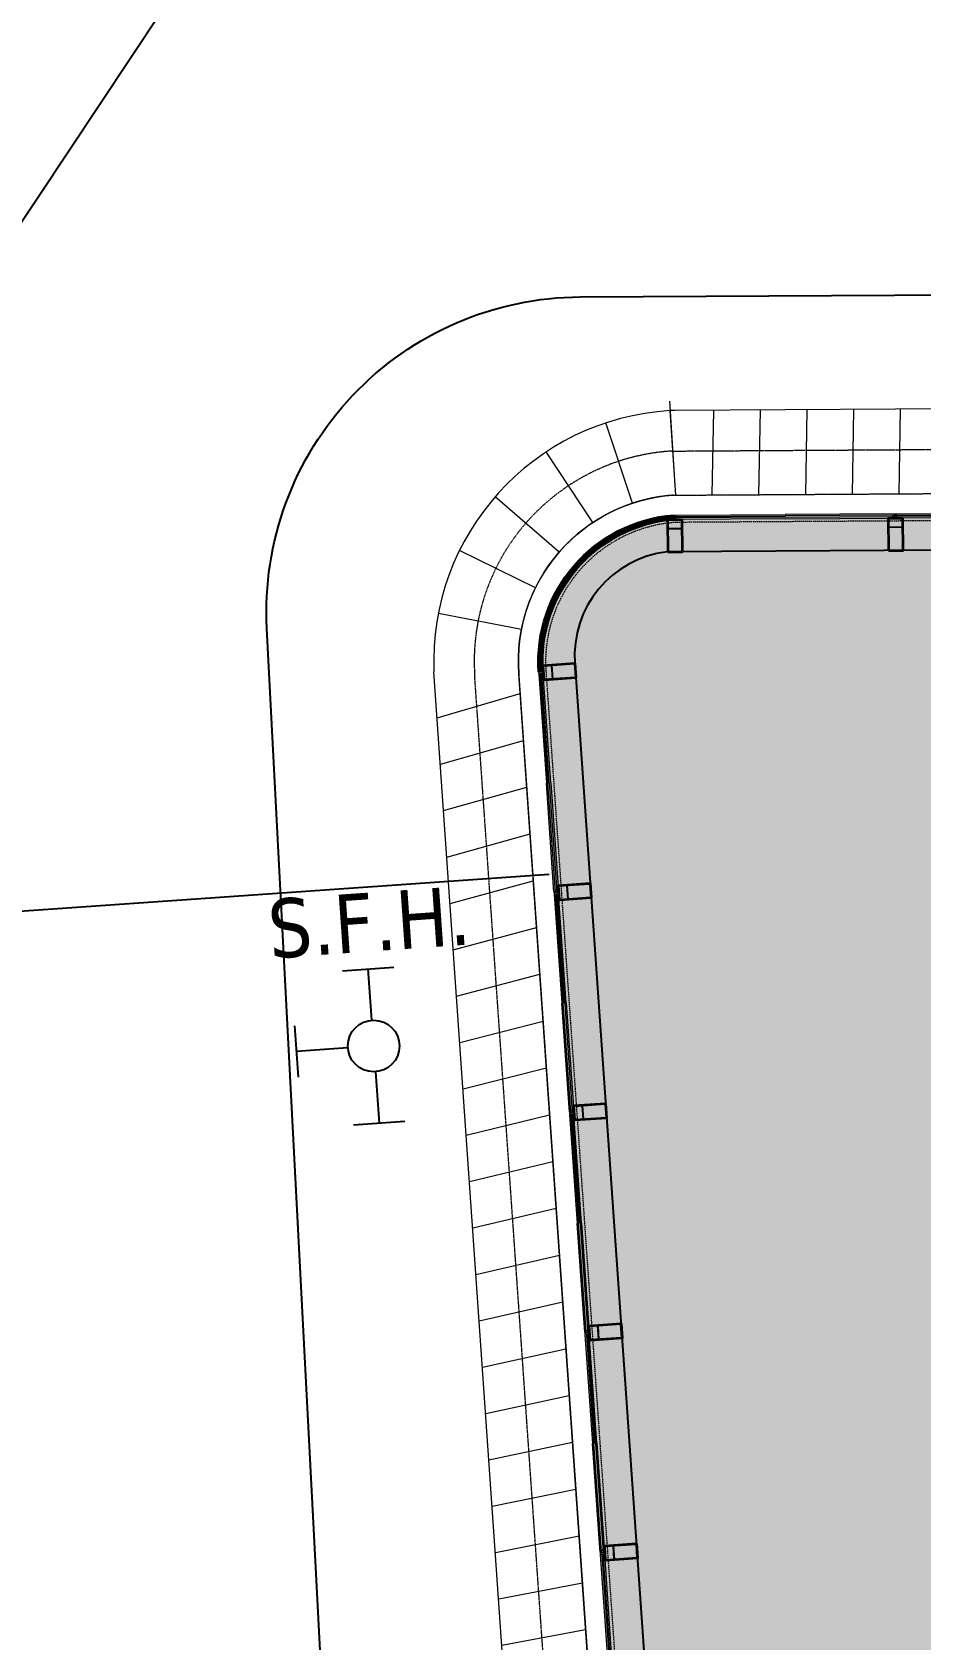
# Model space of a CAD drawing. Header units: millimetres. Extents: x 306 to 836129804, y -168137 to 818603917.
# Drawn here: x 834501830 to 834507871, y 818037969 to 818048899 of the extents above; entities that cross this region are included whole.
import ezdxf

# ---------------------------------------------------------------- set-up
doc = ezdxf.new("R2010")
doc.units = ezdxf.units.MM
doc.header["$LTSCALE"] = 3
for name, pattern in [('ACAD_ISO03W100', [30, 12, -18]), ('B0701', [2.34375, 1.5625, -0.78125]), ('B0703', [4.6875, 3.125, -1.5625])]:
    doc.linetypes.add(name, pattern=pattern)
for name, color, linetype in [('_base', 251, 'Continuous'), ('_LTC', 251, 'Continuous'), ('Street FH', 251, 'Continuous')]:
    doc.layers.add(name, color=color, linetype=linetype)
for name, color, linetype, lineweight in [('Eva-New', 1, 'ACAD_ISO03W100', 18), ('Hatch (LTC&CB)', 252, 'Continuous', 35), ('UAJ-21EXWA', 251, 'Continuous', 35), ('UAJ-21EXWA-a', 251, 'Continuous', 9), ('UAJ-21EXWA-c', 251, 'Continuous', 9), ('UAJ-22INWA-h', 251, 'Continuous', 9), ('UAJ-23FLOR-h', 251, 'Continuous', 9), ('UAJ-23FLOR-y', 251, 'B0701', 9), ('UAJ-23FLOR-z', 251, 'B0703', 9)]:
    doc.layers.add(name, color=color, linetype=linetype, lineweight=lineweight)
doc.styles.add('style1', font='tahoma.ttf')
pattern_1 = [(49, (0, 0), (-838.6710210225554, 729.0455959657013), [])]

# ---------------------------------------------------------------- blocks, each defined once
blk = doc.blocks.new('3A35X-MAGP-P-LD-00-0')
at = {"layer": '_base'}
blk.add_lwpolyline([(834492399.4575951, 818050136.9299016), (834503974.9105668, 818050947.5893166), (834498493.7913005, 818042695.8329387)], close=True, dxfattribs=at)
blk.add_lwpolyline([(834505343.6155719, 818043172.7777591), (834492949.5851713, 818042306.3325539)], dxfattribs=at)
blk = doc.blocks.new('SFH')
at = {"layer": 'Street FH', "ltscale": 0.5}
for p, q in [((-524.9999997615814, -174.9999998807907), (-524.9999997615814, 175.0000002384186)), ((525, -174.9999995231628), (525, 175.0000005960464)), ((175, -1.192092895507812e-07), (525.0000001192093, 3.576278686523438e-07)), ((-175, -2.384185791015625e-07), (-525, -1.192092895507812e-07)), ((1.192092895507812e-07, -175), (3.576278686523438e-07, -524.9999997615814)), ((175.0000007152557, -524.9999996423721), (-174.9999994039536, -524.9999996423721))]:
    blk.add_line(p, q, dxfattribs=at)
blk.add_circle((0, 0), 175, dxfattribs=at)
blk = doc.blocks.new('*U1559')
at = {"layer": 'UAJ-21EXWA'}
for points in [[(0, 85.00000035762787), (100, 85.00000047683716), (100, 301.9999996423721), (1.192092895507812e-07, 301.9999996423721)], [(1499.999999880791, 85.00000035762787), (1599.999999880791, 85.00000047683716), (1600, 301.9999996423721), (1500.000000119209, 301.9999996423721)]]:
    blk.add_lwpolyline(points, close=True, dxfattribs=at)
at = {"layer": 'UAJ-21EXWA-a'}
for points in [[(42.49999895014975, 305.000000582158), (42.4999988079071, 305.0000002384186), (42.49999892711639, 335.0000001192093), (42.49999883094046, 335.000000582158)], [(46.50000011920929, 301.9999992847443), (46.50000023841858, 335.0000004768372), (53.50000023841858, 335.0000007152557), (53.50000023841858, 301.9999992847443)], [(800.0000004768372, 304.9999982118607), (57.49999940395355, 305.0000004768372), (57.49999952316284, 335.0000004768372), (800.0000003576279, 334.9999980926514)], [(800.0000004768372, 305), (1542.499998807907, 305.0000002384186), (1542.499998807907, 335), (800.0000002384186, 335.0000001192093)], [(1546.5, 301.9999992847443), (1546.500000238419, 335.0000003576279), (1553.500000238419, 335.0000007152557), (1553.500000119209, 301.9999992847443)], [(2300, 304.9999980926514), (1557.499999403954, 305.0000003576279), (1557.499999403954, 335.0000004768372), (2300, 334.9999980926514)]]:
    blk.add_lwpolyline(points, dxfattribs=at)
at = {"layer": 'UAJ-21EXWA-c'}
for p, q in [((30.49999856948853, 315.0000002384186), (30.49999904632568, 325.0000001192093)), ((42.4999988079071, 325.0000002384186), (42.49999895014975, 325.0000007013673)), ((42.49999906935903, 315.0000004629487), (42.49999892711639, 315.0000003576279)), ((57.49999940395355, 325.0000003576279), (800.0000004768372, 324.9999983310699)), ((800.0000004768372, 314.9999977350235), (57.49999964237213, 315.0000005960464)), ((69.49999952316284, 315.0000005960464), (69.49999904632568, 325.0000003576279)), ((1542.499998807907, 325.0000002384186), (800.0000004768372, 325.0000003576279)), ((800.0000003576279, 314.9999994039536), (1542.499998927116, 315.0000003576279)), ((1530.499998450279, 315.0000002384186), (1530.499999046326, 325.0000001192093)), ((1557.499999403954, 325.0000003576279), (2300, 324.9999983310699)), ((2300, 314.9999976158142), (1557.499999523163, 315.0000005960464)), ((1569.499999523163, 315.0000005960464), (1569.499999046326, 325.0000003576279))]:
    blk.add_line(p, q, dxfattribs=at)
for points in [[(5, 90.00000047683716), (95, 90.00000059604645), (94.99999988079071, 296.9999996423721), (5.00000011920929, 296.9999996423721)], [(1505, 90.00000047683716), (1595, 90.00000059604645), (1594.999999880791, 296.9999996423721), (1505.000000119209, 296.9999996423721)]]:
    blk.add_lwpolyline(points, close=True, dxfattribs=at)
for points in [[(5.000000238418579, 246.9999996423721), (94.99999988079071, 246.9999996423721)], [(5.00000011920929, 241.9999994039536), (94.99999988079071, 241.9999995231628)], [(1505.000000238419, 246.9999996423721), (1594.999999761581, 246.9999996423721)], [(1505, 241.9999994039536), (1594.999999880791, 241.9999995231628)]]:
    blk.add_lwpolyline(points, dxfattribs=at)
blk = doc.blocks.new('*U1558')
at = {"layer": 'UAJ-21EXWA'}
for points in [[(0, 85.00000035762787), (100, 85.00000047683716), (100, 301.9999996423721), (1.192092895507812e-07, 301.9999996423721)], [(1499.999999880791, 85.00000035762787), (1599.999999880791, 85.00000047683716), (1600, 301.9999996423721), (1500.000000119209, 301.9999996423721)], [(2999.999999761581, 85.00000035762787), (3099.999999761581, 85.00000047683716), (3099.999999880791, 301.9999996423721), (3000, 301.9999996423721)], [(4499.999999642372, 85.00000035762787), (4599.999999642372, 85.00000047683716), (4599.999999761581, 301.9999996423721), (4499.999999880791, 301.9999996423721)], [(5999.999999523163, 85.00000035762787), (6099.999999523163, 85.00000047683716), (6099.999999642372, 301.9999996423721), (5999.999999761581, 301.9999996423721)]]:
    blk.add_lwpolyline(points, close=True, dxfattribs=at)
at = {"layer": 'UAJ-21EXWA-a'}
for points in [[(42.49999895014975, 305.000000582158), (42.4999988079071, 305.0000002384186), (42.49999892711639, 335.0000001192093), (42.49999883094046, 335.000000582158)], [(46.50000011920929, 301.9999992847443), (46.50000023841858, 335.0000004768372), (53.50000023841858, 335.0000007152557), (53.50000023841858, 301.9999992847443)], [(800.0000004768372, 304.9999982118607), (57.49999940395355, 305.0000004768372), (57.49999952316284, 335.0000004768372), (800.0000003576279, 334.9999980926514)], [(800.0000004768372, 305), (1542.499998807907, 305.0000002384186), (1542.499998807907, 335), (800.0000002384186, 335.0000001192093)], [(1546.5, 301.9999992847443), (1546.500000238419, 335.0000003576279), (1553.500000238419, 335.0000007152557), (1553.500000119209, 301.9999992847443)], [(2300, 304.9999980926514), (1557.499999403954, 305.0000003576279), (1557.499999403954, 335.0000004768372), (2300, 334.9999980926514)], [(2300.000000357628, 305), (3042.499998688698, 305.0000002384186), (3042.499998688698, 335), (2300.000000119209, 335.0000001192093)], [(3046.499999880791, 301.9999992847443), (3046.500000119209, 335.0000003576279), (3053.500000119209, 335.0000007152557), (3053.5, 301.9999992847443)], [(3799.999999880791, 304.9999980926514), (3057.499999284744, 305.0000003576279), (3057.499999284744, 335.0000004768372), (3799.999999880791, 334.9999980926514)], [(3800.000000238419, 305), (4542.499998569489, 305.0000002384186), (4542.499998569489, 335), (3800, 335.0000001192093)], [(4546.499999761581, 301.9999992847443), (4546.5, 335.0000003576279), (4553.5, 335.0000007152557), (4553.499999880791, 301.9999992847443)], [(5299.999999761581, 304.9999980926514), (4557.499999165535, 305.0000003576279), (4557.499999165535, 335.0000004768372), (5299.999999761581, 334.9999980926514)], [(5300.000000119209, 305), (6042.499998450279, 305.0000002384186), (6042.499998450279, 335), (5299.999999880791, 335.0000001192093)], [(6046.499999642372, 301.9999992847443), (6046.499999880791, 335.0000003576279), (6053.499999880791, 335.0000007152557), (6053.499999761581, 301.9999992847443)], [(6799.999999642372, 304.9999980926514), (6057.499999046326, 305.0000003576279), (6057.499999046326, 335.0000004768372), (6799.999999642372, 334.9999980926514)]]:
    blk.add_lwpolyline(points, dxfattribs=at)
at = {"layer": 'UAJ-21EXWA-c'}
for p, q in [((30.49999856948853, 315.0000002384186), (30.49999904632568, 325.0000001192093)), ((42.4999988079071, 325.0000002384186), (42.49999895014975, 325.0000007013673)), ((42.49999906935903, 315.0000004629487), (42.49999892711639, 315.0000003576279)), ((57.49999940395355, 325.0000003576279), (800.0000004768372, 324.9999983310699)), ((800.0000004768372, 314.9999977350235), (57.49999964237213, 315.0000005960464)), ((69.49999952316284, 315.0000005960464), (69.49999904632568, 325.0000003576279)), ((1542.499998807907, 325.0000002384186), (800.0000004768372, 325.0000003576279)), ((800.0000003576279, 314.9999994039536), (1542.499998927116, 315.0000003576279)), ((1530.499998450279, 315.0000002384186), (1530.499999046326, 325.0000001192093)), ((1557.499999403954, 325.0000003576279), (2300, 324.9999983310699)), ((2300, 314.9999976158142), (1557.499999523163, 315.0000005960464)), ((1569.499999523163, 315.0000005960464), (1569.499999046326, 325.0000003576279)), ((3042.499998688698, 325.0000002384186), (2300.000000357628, 325.0000003576279)), ((2300.000000238419, 314.9999994039536), (3042.499998807907, 315.0000003576279)), ((3030.49999833107, 315.0000002384186), (3030.499998927116, 325.0000001192093)), ((3057.499999284744, 325.0000003576279), (3799.999999880791, 324.9999983310699)), ((3799.999999880791, 314.9999976158142), (3057.499999403954, 315.0000005960464)), ((3069.499999403954, 315.0000005960464), (3069.499998927116, 325.0000003576279)), ((4542.499998569489, 325.0000002384186), (3800.000000238419, 325.0000003576279)), ((3800.000000119209, 314.9999994039536), (4542.499998688698, 315.0000003576279)), ((4530.499998211861, 315.0000002384186), (4530.499998807907, 325.0000001192093)), ((4557.499999165535, 325.0000003576279), (5299.999999761581, 324.9999983310699)), ((5299.999999761581, 314.9999976158142), (4557.499999284744, 315.0000005960464)), ((4569.499999284744, 315.0000005960464), (4569.499998807907, 325.0000003576279)), ((6042.499998450279, 325.0000002384186), (5300.000000119209, 325.0000003576279)), ((5300, 314.9999994039536), (6042.499998569489, 315.0000003576279)), ((6030.499998092651, 315.0000002384186), (6030.499998688698, 325.0000001192093)), ((6057.499999046326, 325.0000003576279), (6799.999999642372, 324.9999983310699)), ((6799.999999642372, 314.9999976158142), (6057.499999165535, 315.0000005960464)), ((6069.499999165535, 315.0000005960464), (6069.499998688698, 325.0000003576279))]:
    blk.add_line(p, q, dxfattribs=at)
for points in [[(5, 90.00000047683716), (95, 90.00000059604645), (94.99999988079071, 296.9999996423721), (5.00000011920929, 296.9999996423721)], [(1505, 90.00000047683716), (1595, 90.00000059604645), (1594.999999880791, 296.9999996423721), (1505.000000119209, 296.9999996423721)], [(3004.999999880791, 90.00000047683716), (3094.999999880791, 90.00000059604645), (3094.999999761581, 296.9999996423721), (3005, 296.9999996423721)], [(4504.999999761581, 90.00000047683716), (4594.999999761581, 90.00000059604645), (4594.999999642372, 296.9999996423721), (4504.999999880791, 296.9999996423721)], [(6004.999999642372, 90.00000047683716), (6094.999999642372, 90.00000059604645), (6094.999999523163, 296.9999996423721), (6004.999999761581, 296.9999996423721)]]:
    blk.add_lwpolyline(points, close=True, dxfattribs=at)
for points in [[(5.000000238418579, 246.9999996423721), (94.99999988079071, 246.9999996423721)], [(5.00000011920929, 241.9999994039536), (94.99999988079071, 241.9999995231628)], [(1505.000000238419, 246.9999996423721), (1594.999999761581, 246.9999996423721)], [(1505, 241.9999994039536), (1594.999999880791, 241.9999995231628)], [(3005.000000119209, 246.9999996423721), (3094.999999642372, 246.9999996423721)], [(3004.999999880791, 241.9999994039536), (3094.999999761581, 241.9999995231628)], [(4505, 246.9999996423721), (4594.999999523163, 246.9999996423721)], [(4504.999999761581, 241.9999994039536), (4594.999999642372, 241.9999995231628)], [(6004.999999880791, 246.9999996423721), (6094.999999403954, 246.9999996423721)], [(6004.999999642372, 241.9999994039536), (6094.999999523163, 241.9999995231628)]]:
    blk.add_lwpolyline(points, dxfattribs=at)
blk = doc.blocks.new('FAC-00-0')
at = {"layer": '_LTC'}
for points in [[(834506394.5954391, 817953186.4402099), (834502439.1254252, 818009760.6521547), (834502469.0979798, 818011137.1919142, -0.1260855540377667), (834502638.9346578, 818011744.6659341, -0.01153538548422529), (834503125.7417965, 818012544.8778622), (834502874.90825, 818016116.1152112), (834502928.1535649, 818017555.4617332), (834502932.6512704, 818017612.0754771, -0.3518824166494503), (834504029.3245474, 818018775.2470737), (834506199.8346143, 818018931.022818), (834505264.6723328, 818019734.6683162, -0.2045364363419117), (834504667.3363208, 818020948.287674), (834503425.6772726, 818044845.8532729, -0.4284270144605849), (834505556.702372, 818047098.6460533), (834536841.0728337, 818047287.4061916, -0.3390589641111417), (834537994.6845515, 818046408.822085, -0.0005282743386223199), (834538802.0597303, 818042709.9909185, -0.006711376454954112), (834539225.8753613, 818038707.3230001), (834539226.8239207, 818038681.6829042)], [(834535654.4220136, 818035138.1989344), (834531807.0224274, 818042463.3654573, 0.2515415564218079), (834527168.874219, 818045496.2169657), (834506145.6546819, 818045365.6339622, 0.400247108766894), (834505518.9044905, 818044608.7850965), (834506473.7313769, 818030950.3849785)]]:
    blk.add_lwpolyline(points, format="xyb", dxfattribs=at)
at = {"layer": '_LTC', "elevation": -1.145633454324724e-06}
for points in [[(834505272.472505, 818044548.9538884, -0.4113386077290389), (834506191.5108545, 818045615.9261657, 0.896664668608804)], [(834505282.4484066, 818044549.647709, -0.4113386077031023), (834506192.3026599, 818045605.9575628, -0.4113386077031023)], [(834505292.4243082, 818044550.3415294, -0.411338607785044), (834506193.0944654, 818045595.9889599, -0.411338607785044)], [(834505302.4002098, 818044551.03535, -0.4113386077591502), (834506193.8862708, 818045586.020357, -0.4113386077591502)]]:
    blk.add_lwpolyline(points, format="xyb", dxfattribs=at)
at = {"layer": '_LTC', "rotation": 0.3532665165315216}
blk.add_blockref('*U1559', (834506151.0771478, 818045280.6704941, -1.145633454324724e-06), dxfattribs=at)
at = {"layer": '_LTC', "xscale": -0.9999999999999999, "rotation": 93.99890841496001}
blk.add_blockref('*U1558', (834505603.6930648, 818044614.7124679, -1.145633454324724e-06), dxfattribs=at)
blk = doc.blocks.new('*U1689')
at = {"layer": 'UAJ-23FLOR-h'}
h = blk.add_hatch(dxfattribs=at)
h.set_pattern_fill('ANSI31', color=256, scale=100, angle=315)
h.set_pattern_definition([(0, (374.9999901890013, 66830.3091722873), (8.526512829121202e-14, 317.4999999999999), [])])
h.paths.add_polyline_path([(-2.432008528785445e-06, 19901.16276744722), (-5.296367589835427e-06, 47929.14640563267), (574.9999927402184, 47929.14640558795), (574.9999960814148, 19901.16276776014)])
for p, q in [((-2.282996916824731e-06, 19901.16276719334), (-5.445379201767204e-06, 47929.14640540106)), ((574.9999928147242, 47929.14640561953), (574.9999960421036, 20174.18385771444))]:
    blk.add_line(p, q, dxfattribs=at)

msp = doc.modelspace()

# ---------------------------------------------------------------- hatches: boundary and pattern name
at = {"layer": 'Hatch (LTC&CB)', "ltscale": 0.5}
h = msp.add_hatch(color=256, dxfattribs=at)
h.dxf.hatch_style = 1
h.paths.add_polyline_path([(834513554.2875786, 817967164.184733), (834513136.0010567, 817973147.5986885), (834516444.2460145, 817973378.8703827), (834516862.5325388, 817967395.4564129)])
edge = h.paths.add_edge_path()
edge.add_line((834574531.2963331, 818045981.8457801), (834554099.929931, 818044553.5366205))
edge.add_line((834554099.929931, 818044553.5366205), (834551123.8228455, 818044183.8080285))
edge.add_line((834551123.8228455, 818044183.8080285), (834548209.0206542, 818043477.5243225))
edge.add_line((834548209.0206542, 818043477.5243225), (834545391.3720644, 818042450.0201086))
edge.add_line((834545391.3720644, 818042450.0201086), (834542706.1556592, 818041114.1603316))
edge.add_line((834542706.1556592, 818041114.1603316), (834540186.9918953, 818039486.6707257))
edge.add_line((834540186.9918953, 818039486.6707257), (834537891.0747983, 818037557.0067935))
edge.add_line((834537891.0747983, 818037557.0067935), (834535879.1420094, 818035334.0248597))
edge.add_line((834535879.1420094, 818035334.0248597), (834535855.3944789, 818035294.2675608))
edge.add_line((834535855.3944789, 818035294.2675608), (834532032.6782387, 818042572.4388088))
edge.add_line((834532032.6782387, 818042572.4388088), (834531164.0984614, 818043800.1153567))
edge.add_line((834531164.0984614, 818043800.1153567), (834530021.2562451, 818044771.3886445))
edge.add_line((834530021.2562451, 818044771.3886445), (834528673.237675, 818045435.2700317))
edge.add_line((834528673.237675, 818045435.2700317), (834527205.3850749, 818045748.6568446))
edge.add_line((834527205.3850749, 818045748.6568446), (834506196.3506466, 818045615.4155988))
edge.add_arc((834506271.1753964, 818044617.8358235), 1000.382002588579, 94.28951124117238, 184.8385578105567)
edge.add_line((834505274.3584335, 818044533.4551773), (834507175.0349003, 818017345.0717123))
edge.add_arc((834508006.2233039, 818017538.0693862), 853.3008053756253, 193.0721449834389, 241.7750472788793)
edge.add_line((834507602.6678852, 818016786.2281208), (834508069.1239861, 818016499.3412285))
edge.add_line((834508069.1239861, 818016499.3412285), (834506033.0790353, 818013635.890324))
edge.add_arc((834507255.7232584, 818012765.1948972), 1500.989481160123, 144.5437625065404, 184.7118367485428)
edge.add_line((834505759.8064644, 818012641.8970132), (834510574.8280377, 817943764.9910301))
edge.add_arc((834512461.4285563, 817944222.0794972), 1941.182985577997, 193.6192718619657, 275.7769527828718)
edge.add_line((834512656.820462, 817942290.75524), (834514135.0129817, 817942432.7829566))
edge.add_line((834514135.0129817, 817942432.7829566), (834515639.5898061, 817942609.6817144))
edge.add_line((834515639.5898061, 817942609.6817144), (834517125.2230971, 817942816.5733008))
edge.add_line((834517125.2230971, 817942816.5733008), (834518606.1282966, 817943054.9641434))
edge.add_line((834518606.1282966, 817943054.9641434), (834520081.6376159, 817943324.7467438))
edge.add_line((834520081.6376159, 817943324.7467438), (834521550.6787682, 817943623.4372313))
edge.add_line((834521550.6787682, 817943623.4372313), (834523003.1909853, 817943997.2323029))
edge.add_line((834523003.1909853, 817943997.2323029), (834524434.6779621, 817944444.8476892))
edge.add_line((834524434.6779621, 817944444.8476892), (834525841.3906198, 817944965.1110799))
edge.add_line((834525841.3906198, 817944965.1110799), (834527219.6447655, 817945556.6599009))
edge.add_line((834527219.6447655, 817945556.6599009), (834528566.4663409, 817946218.3362625))
edge.add_line((834528566.4663409, 817946218.3362625), (834529949.1975069, 817946963.0067956))
edge.add_line((834529949.1975069, 817946963.0067956), (834530025.4386841, 817945888.6557508))
edge.add_line((834530025.4386841, 817945888.6557508), (834530524.2280539, 817945923.5249519))
edge.add_line((834530524.2280539, 817945923.5249519), (834531068.3343124, 817946109.8721913))
edge.add_line((834531068.3343124, 817946109.8721913), (834531037.8571603, 817946545.8476382))
edge.add_line((834531037.8571603, 817946545.8476382), (834533865.2576491, 817946000.0480125))
edge.add_line((834533865.2576491, 817946000.0480125), (834536130.1011477, 817945599.4485525))
edge.add_line((834536130.1011477, 817945599.4485525), (834538400.1908902, 817945229.7315427))
edge.add_line((834538400.1908902, 817945229.7315427), (834540675.1291097, 817944891.1253359))
edge.add_line((834540675.1291097, 817944891.1253359), (834542954.494443, 817944583.7301323))
edge.add_line((834542954.494443, 817944583.7301323), (834545237.8685557, 817944307.6853015))
edge.add_line((834545237.8685557, 817944307.6853015), (834547578.8128494, 817944055.8657025))
edge.add_line((834547578.8128494, 817944055.8657025), (834549775.2120743, 817943852.7193749))
edge.add_line((834549775.2120743, 817943852.7193749), (834552166.6682281, 817943704.7044293))
edge.add_line((834552166.6682281, 817943704.7044293), (834554408.0140736, 817943602.5051898))
edge.add_line((834554408.0140736, 817943602.5051898), (834556706.8720335, 817943525.9335827))
edge.add_line((834556706.8720335, 817943525.9335827), (834559062.7525511, 817943492.2506982))
edge.add_line((834559062.7525511, 817943492.2506982), (834561264.7959542, 817943499.6060555))
edge.add_line((834561264.7959542, 817943499.6060555), (834563662.805802, 817943545.8192695))
edge.add_line((834563662.805802, 817943545.8192695), (834565905.0821311, 817943629.5407001))
edge.add_line((834565905.0821311, 817943629.5407001), (834568202.2235788, 817943747.6000468))
edge.add_line((834568202.2235788, 817943747.6000468), (834570497.1715583, 817943902.4870338))
edge.add_line((834570497.1715583, 817943902.4870338), (834572789.3424196, 817944094.1622797))
edge.add_line((834572789.3424196, 817944094.1622797), (834575076.8880951, 817944322.4462694))
edge.add_line((834575076.8880951, 817944322.4462694), (834577358.8485965, 817944599.7346953))
edge.add_arc((834577188.4102644, 817949142.5459951), 4546.007449470469, 272.1486296327768, 348.0754999770829)
edge.add_line((834581636.318153, 817948203.238194), (834581931.6191186, 817949988.7878709))
edge.add_line((834581931.6191186, 817949988.7878709), (834582222.8927813, 817952167.7077127))
edge.add_line((834582222.8927813, 817952167.7077127), (834582444.6448697, 817954354.4007571))
edge.add_line((834582444.6448697, 817954354.4007571), (834582596.7161981, 817956553.5893033))
edge.add_line((834582596.7161981, 817956553.5893033), (834582678.7199463, 817958758.7008262))
edge.add_line((834582678.7199463, 817958758.7008262), (834582689.6004196, 817961000.6853927))
edge.add_line((834582689.6004196, 817961000.6853927), (834582627.8349453, 817963239.9127623))
edge.add_line((834582627.8349453, 817963239.9127623), (834582495.0484269, 817965475.7417142))
edge.add_line((834582495.0484269, 817965475.7417142), (834582352.0371794, 817967521.4644701))
edge.add_line((834582352.0371794, 817967521.4644701), (834582377.3017465, 817967501.2573416))
edge.add_line((834582377.3017465, 817967501.2573416), (834583280.4098197, 817967592.3724535))
edge.add_line((834583280.4098197, 817967592.3724535), (834582885.6743841, 817972682.2829502))
edge.add_line((834582885.6743841, 817972682.2829502), (834582550.7585597, 817977040.087476))
edge.add_line((834582550.7585597, 817977040.087476), (834582280.7159691, 817980552.6941899))
edge.add_line((834582280.7159691, 817980552.6941899), (834582016.0826895, 817983880.3056784))
edge.add_line((834582016.0826895, 817983880.3056784), (834581737.2924131, 817986867.2783637))
edge.add_line((834581737.2924131, 817986867.2783637), (834581397.7587786, 817990004.3583491))
edge.add_line((834581397.7587786, 817990004.3583491), (834578831.2786306, 818011297.8700217))
edge.add_line((834578831.2786306, 818011297.8700217), (834578649.3672444, 818012963.5483121))
edge.add_line((834578649.3672444, 818012963.5483121), (834576771.549405, 818039832.1183864))
edge.add_line((834576771.549405, 818039832.1183864), (834576279.8499508, 818039797.7448243))
edge.add_line((834576279.8499508, 818039797.7448243), (834575932.169804, 818044771.1641917))
edge.add_arc((834574629.9863018, 818044680.2268811), 1305.354920261004, 3.994735601767179, 94.33592376376863)

# ---------------------------------------------------------------- next in the draw order: block references
msp.add_blockref('FAC-00-0', (0, 0))

# ---------------------------------------------------------------- next in the draw order: hatches: boundary and pattern name
at = {"layer": 'Eva-New', "linetype": 'Continuous', "ltscale": 0.01}
h = msp.add_hatch(dxfattribs=at)
h.set_pattern_fill('ANSI31', color=8, scale=350, angle=4)
h.set_pattern_definition(pattern_1)
edge = h.paths.add_edge_path()
edge.add_arc((834611513.5385946, 818068145.3264505), 14099.99999968531, 55.19002574308559, 154.5596091027724)
edge.add_line((834598780.7776825, 818074202.2893481), (834595240.3911003, 818066761.4558462))
edge.add_arc((834589822.417787, 818069339.3552195), 6000.000000233124, 273.9989064334658, 334.5546563119141, ccw=False)
edge.add_line((834590240.8423903, 818063353.9629304), (834585554.5350056, 818063026.3542768))
edge.add_arc((834584989.6617913, 818071106.6338656), 8099.999998867221, 264.220048196886, 273.9989064322582, ccw=False)
edge.add_line((834584173.925572, 818063047.8142), (834580415.7397891, 818063428.2282544))
edge.add_arc((834579106.5335116, 818050494.3201492), 12999.99999816069, 84.2200481985661, 93.99077919798958)
edge.add_line((834578201.7864021, 818063462.7985727), (834574221.9197499, 818063185.1428037))
edge.add_arc((834573731.4752913, 818070170.6889209), 7002.741628984699, 184.518270925359, 274.0160585979712, ccw=False)
edge.add_arc((834553791.0620614, 818068592.8452796), 13000.0000005708, 4.527501078735133, 25.16518805878682)
edge.add_line((834565557.174624, 818074120.828201), (834563375.7160238, 818078763.9842684))
edge.add_arc((834569692.9588658, 818081779.3520507), 6999.999999030279, 186.261998653722, 205.5162346975632, ccw=False)
edge.add_line((834562734.724241, 818081015.8267443), (834561851.4163579, 818093822.5155479))
edge.add_arc((834568795.7761757, 818094576.8707228), 6985.211880096444, 103.79340942041148, 186.1996435070692, ccw=False)
edge.add_line((834567130.3497419, 818101360.6410463), (834607738.9713905, 818104323.6446342))
edge.add_arc((834606780.3295362, 818117304.0183489), 13015.72495013958, 274.223807264846, 392.8596289379157)
edge.add_arc((834623587.3262396, 818128173.8785237), 6999.999999836902, 183.9989136523716, 212.9539425140163, ccw=False)
edge.add_line((834616604.3686309, 818127685.7156067), (834614554.4666462, 818157541.1841724))
edge.add_line((834614554.4666462, 818157541.1841724), (834608569.0701823, 818157122.7809477))
edge.add_line((834608569.0701823, 818157122.7809477), (834610618.9763948, 818127267.2902491))
edge.add_arc((834623587.3262378, 818128173.8785231), 12999.99999806346, 183.9989136508734, 212.8579348742854)
edge.add_arc((834606785.1724918, 818117301.6086594), 7012.974383020965, -85.87050168941721, 32.994913872568816, ccw=False)
edge.add_line((834607290.1835088, 818110306.8410742), (834542916.4285616, 818105772.5570611))
edge.add_line((834542916.4285616, 818105772.5570611), (834543332.168679, 818099784.931535))
edge.add_line((834543332.168679, 818099784.931535), (834548339.9487058, 818100139.6961751))
edge.add_arc((834548849.6206386, 818093135.5706489), 7022.644791367745, 1.917894415990986, 94.16192873604791, ccw=False)
edge.add_line((834555868.3314306, 818093370.5997602), (834556822.6031799, 818079614.5109141))
edge.add_arc((834565030.3921052, 818080333.9384184), 8239.258156901009, 185.0092761133849, 211.2767633085009)
edge.add_line((834557988.549832, 818076056.3418531), (834560014.6381451, 818071842.7746612))
edge.add_arc((834553704.8687762, 818068780.019501), 7013.81912084653, -83.41200971856142, 25.89188562423311, ccw=False)
edge.add_line((834554509.5567249, 818061812.5137804), (834511331.2743995, 818058806.1397856))
edge.add_arc((834510845.0625758, 818065789.233517), 6999.999999933733, 141.8798806352492, 273.9829049167347, ccw=False)
edge.add_arc((834495100.3448526, 818078140.8887452), 13011.48484009153, 321.889271565979, 363.9966433354928)
edge.add_line((834508080.187521, 818079047.7636253), (834507303.147802, 818090245.0026575))
edge.add_arc((834514286.1054543, 818090733.1649512), 6999.999999943095, 94.21783473311712, 183.9989085377374, ccw=False)
edge.add_line((834513771.2650272, 818097714.206373), (834514324.2611847, 818097754.9889383))
edge.add_line((834514324.2611847, 818097754.9889383), (834515094.2032907, 818097812.2750338))
edge.add_arc((834515888.7804214, 818090839.1162039), 7018.283043878132, 4.391191596629085, 96.50069787772958, ccw=False)
edge.add_line((834522886.4615402, 818091376.4762715), (834523318.1003574, 818085091.4654405))
edge.add_line((834523318.1003574, 818085091.4654405), (834529307.3396509, 818085510.1591995))
edge.add_line((834529307.3396509, 818085510.1591995), (834528870.5492542, 818091758.2633296))
edge.add_arc((834535853.5069062, 818092246.4256233), 6999.999999586337, 93.99890853307471, 183.9989085379415, ccw=False)
edge.add_line((834535365.3446131, 818099229.3832753), (834540639.8020831, 818099596.5330453))
edge.add_line((834540639.8020831, 818099596.5330453), (834540220.7704337, 818105616.323317))
edge.add_line((834540220.7704337, 818105616.323317), (834513376.0995728, 818103738.6078113))
edge.add_arc((834514284.2614373, 818090770.3680685), 13000.00000003277, 94.00586599802176, 183.991117880833)
edge.add_line((834501315.7883602, 818089865.5443004), (834502093.999344, 818078618.6765761))
edge.add_arc((834495110.6965383, 818078135.4768907), 7000.000000828009, -66.13857842422561, 3.9581909098961887, ccw=False)
edge.add_arc((834495110.6965395, 818078135.4768903), 6999.999999981786, 273.99870041279297, 293.8614215680351, ccw=False)
edge.add_line((834495598.8334678, 818071152.5174648), (834484038.0252761, 818070344.3705096))
edge.add_arc((834484944.5652856, 818057376.0172908), 12999.99999985473, 3.998699986240524, 93.99870041178127, ccw=False)
edge.add_line((834497912.918511, 818058282.557204), (834498850.7850932, 818044866.0656179))
edge.add_arc((834505832.5325971, 818045382.0451274), 7000.788031506466, 153.5175844556254, 184.2267069343446, ccw=False)
edge.add_arc((834505831.7802428, 818045382.3021698), 7000.000000506094, 93.9907792036035, 153.5167215738451, ccw=False)
edge.add_line((834505344.6087215, 818052365.3290147), (834578107.7560652, 818057441.656797))
edge.add_arc((834579012.5031768, 818044473.1783768), 12999.99999509848, 84.22004763743712, 93.99077920788699, ccw=False)
edge.add_line((834580321.7095807, 818057407.0864662), (834583663.296837, 818057068.8416442))
edge.add_arc((834584972.5032473, 818070002.7497832), 13000.00004509936, 264.2200476312211, 273.9989064308502)
edge.add_line((834585879.0898904, 818057034.399779), (834609493.5669917, 818058685.2319609))
edge.add_arc((834609981.7373167, 818051702.1557314), 7000.118848462731, -19.364931974248975, 93.99890643048622, ccw=False)
edge.add_arc((834628850.3650681, 818045070.4409646), 13000.00000042529, 160.6350680240969, 183.9989064535735)
edge.add_line((834615882.0151088, 818044163.8543195), (834619634.348526, 817990488.2644923))
edge.add_arc((834610656.2600935, 817989860.627584), 8999.999999519287, -86.01194112060227, 3.998906454734822, ccw=False)
edge.add_line((834611282.1972058, 817980882.4204844), (834602812.2813497, 817980291.9201078))
edge.add_line((834602812.2813497, 817980291.9201078), (834603230.7061716, 817974306.527834))
edge.add_line((834603230.7061716, 817974306.527834), (834611717.6719617, 817974898.2168859))
edge.add_arc((834612343.6090722, 817965920.0097858), 8999.999999977357, 3.8734655887747067, 93.98805886777768, ccw=False)
edge.add_line((834621323.0501077, 817966527.9889727), (834621688.4984579, 817961112.7419763))
edge.add_line((834621688.4984579, 817961112.7419763), (834627673.3989117, 817961529.9934386))
edge.add_line((834627673.3989117, 817961529.9934386), (834621867.801321, 818044576.6440177))
edge.add_arc((834628850.6858916, 818045064.8011855), 6999.926738671702, 160.627157224399, 183.9989083996896, ccw=False)
edge.add_arc((834609980.9204334, 818051699.8431354), 13002.36888268257, 340.6271572335476, 454.0111039654658)
edge.add_line((834609071.4073162, 818064670.3628802), (834607456.5171404, 818064557.3573512))
edge.add_arc((834607170.3486158, 818068550.9500543), 4003.832551789663, 155.6211224779758, 274.0986331619272, ccw=False)
edge.add_line((834603523.5142193, 818070203.6066998), (834604195.8682836, 818071618.3222857))
edge.add_arc((834611513.5386757, 818068145.3264558), 8100.000000027051, 54.14039305783359, 154.6107958035704, ccw=False)
edge.add_arc((834623873.9558088, 818085245.9413723), 13000.02232763516, 234.1403928659832, 234.163197705768)
edge.add_line((834616262.7220054, 818074706.9802988), (834619562.6153525, 818079722.129262))
h = msp.add_hatch(dxfattribs=at)
h.set_pattern_fill('ANSI31', color=8, scale=350, angle=4)
h.set_pattern_definition(pattern_1)
edge = h.paths.add_edge_path()
edge.add_arc((834447352.6901244, 818075810.5450976), 8032.144076369556, 278.1493260299469, 363.9196805467143)
edge.add_line((834455366.0458702, 818076359.6062542), (834454423.0038396, 818089850.1345646))
edge.add_line((834454423.0038396, 818089850.1345646), (834460377.9781237, 818090272.1386085))
edge.add_line((834460377.9781237, 818090272.1386085), (834461328.298973, 818076774.1552652))
edge.add_arc((834469344.19773, 818077355.6258211), 8036.960923729088, 184.1489491852516, 277.8464788459742)
edge.add_line((834470441.397456, 818069393.9115804), (834484038.0252867, 818070344.3705103))
edge.add_arc((834484944.5652857, 818057376.0172911), 12999.99999959887, 3.9987000063035794, 93.9987003655122, ccw=False)
edge.add_line((834497912.9185107, 818058282.5572088), (834504198.838366, 817968360.395093))
edge.add_line((834504198.838366, 817968360.395093), (834498213.4445688, 817967941.9920864))
edge.add_line((834498213.4445688, 817967941.9920864), (834497724.6805626, 817974444.4494282))
edge.add_arc((834489727.9153308, 817973282.5309881), 8080.736886865073, 8.267140263946384, 94.0521896770282)
edge.add_line((834489156.8891898, 817981343.0668128), (834483271.2518715, 817980931.6371824))
edge.add_line((834483271.2518715, 817980931.6371824), (834482852.8489178, 817986917.0309569))
edge.add_line((834482852.8489178, 817986917.0309569), (834488738.4861504, 817987328.4606092))
edge.add_arc((834488173.6419755, 817995408.7422997), 8100.000070330536, 273.9987004840131, 363.9986994967513)
edge.add_line((834496253.9236757, 817995973.5863353), (834492005.2892061, 818056751.7070953))
edge.add_arc((834483925.0076102, 818056186.8630936), 8099.999963949022, 3.998699308407747, 93.99870009026304)
edge.add_line((834483360.1634983, 818064267.1446819), (834388292.1586803, 818057621.5097001))
edge.add_arc((834388857.0026121, 818049541.2281752), 8099.999888201874, 93.9986988505219, 183.9987002984615)
edge.add_line((834380776.7211014, 818048976.3840392), (834385025.3555613, 817988198.2632723))
edge.add_arc((834393105.6371875, 817988763.1073705), 8100.000000887937, 183.9986999748282, 273.9986997593276)
edge.add_line((834393670.4812553, 817980682.8257422), (834399556.1186218, 817981094.2553421))
edge.add_line((834399556.1186218, 817981094.2553421), (834399974.5217934, 817975108.861716))
edge.add_line((834399974.5217934, 817975108.861716), (834394088.8843911, 817974697.4318887))
edge.add_arc((834394653.7283987, 817966617.1502862), 8099.999970905219, 93.99869934723267, 183.9915854193383)
edge.add_line((834386573.3767266, 817966053.3095425), (834386984.8765616, 817960166.6688533))
edge.add_line((834386984.8765616, 817960166.6688533), (834380999.48273, 817959748.2658125))
edge.add_line((834380999.48273, 817959748.2658125), (834374293.6732272, 818054157.144366))
edge.add_line((834374293.6732272, 818054157.144366), (834370747.5660933, 818059540.8022534))
edge.add_arc((834392555.930729, 818006004.81394), 57807.49789402371, 93.32753552383753, 112.1639652021328, ccw=False)
edge.add_line((834389200.5633656, 818063714.8505249), (834448491.2746003, 818067859.5097024))
edge = h.paths.add_edge_path()
edge.add_arc((834409525.9837519, 817898820.2371335), 14903.63544214342, 96.28120862123203, 134.3126067876923)
edge.add_arc((834409525.9837505, 817898820.2371355), 14903.63543966437, 134.3126067891997, 149.7991721869973)
edge.add_line((834396645.2554984, 817906317.2491413), (834392171.2926892, 817910872.8386592))
edge.add_arc((834406671.2210233, 817902886.7919406), 16553.69638135687, 92.50210104945631, 151.1555846117137, ccw=False)
edge.add_line((834405948.5524789, 817919424.7063817), (834477724.7747229, 817924442.1522598))
edge.add_line((834477724.7747229, 817924442.1522598), (834478142.9674621, 817918459.7668501))
edge.add_line((834478142.9674621, 817918459.7668501), (834460500.2013323, 817917249.0688335))
edge.add_arc((834461030.9209058, 817909001.1832795), 8264.942793319882, 93.68168642474829, 148.009586989611)
edge.add_arc((834460934.56677, 817909159.0706836), 8100.000001975859, 148.5957391971914, 150.4622796806221)
edge.add_line((834453887.313049, 817913152.341902), (834445875.8229499, 817911532.7165549))
edge.add_arc((834438788.6238691, 817907610.7770907), 8099.999998282959, 28.95942079567633, 30.33481836697718)
edge.add_arc((834438728.7117383, 817907571.3559655), 8171.620080711496, 30.36121812208826, 91.21894888327404)
edge.add_line((834438554.8763201, 817915741.1268307), (834407895.4021198, 817913634.4044383))
at = {"layer": 'UAJ-23FLOR-h'}
h = msp.add_hatch(dxfattribs=at)
h.set_pattern_fill('ANSI31', color=256, scale=100, angle=40)
h.set_pattern_definition([(88.99890841552194, (834576001.7611574, 818046085.3420339), (-317.4515375861835, 5.54718705001838), [])])
h.paths.add_polyline_path([(834527262.5393012, 818046457.8023103), (834525687.7151468, 818046448.0923512), (834525685.7151626, 818046448.0800197), (834524185.7436968, 818046438.8315829), (834521201.3853023, 818046418.4865252), (834519701.8763813, 818046409.2410903), (834518197.904963, 818046399.9679961), (834516697.9334692, 818046390.7195528), (834515197.9619865, 818046381.471121), (834513697.990493, 818046372.2226783), (834509198.0760325, 818046344.4773828), (834507698.1045445, 818046335.2289511), (834506198.1330519, 818046325.9804925), (834506205.5251756, 818045751.0151409), (834507701.6497763, 818045760.2398806), (834509201.6212647, 818045769.4883121), (834510701.592753, 818045778.7367439), (834513701.5357292, 818045797.2336079), (834515201.5072186, 818045806.4820503), (834516705.6200665, 818045815.7560167), (834518201.4501956, 818045824.9789257), (834519705.4216045, 818045834.2520199), (834521205.3051413, 818045843.4999001), (834524189.2889299, 818045863.8425261), (834525689.2604066, 818045873.0909492), (834525956.9472846, 818045874.7414374), (834527197.953545, 818045883.8561982)])

# ---------------------------------------------------------------- next in the draw order: linework, layer by layer
at = {"layer": 'Eva-New', "linetype": 'Continuous', "ltscale": 0.01}
msp.add_lwpolyline([(834495598.8334678, 818071152.5174648), (834484038.0252761, 818070344.3705096, -0.4142135645484388), (834497912.918511, 818058282.557204), (834498850.7850932, 818044866.0656179, -0.1348015495624649), (834499566.328429, 818048503.8584445, -0.2657334414972907), (834505344.6087215, 818052365.3290147), (834578107.7560652, 818057441.656797, -0.04265870711973527), (834580321.7095807, 818057407.0864662), (834583663.296837, 818057068.8416442, 0.04269423343289794), (834585879.0898904, 818057034.399779), (834609493.5669917, 818058685.2319609, -0.5393670184015495), (834616585.8299106, 818049381.0299479, 0.1022986043484565), (834615882.0151088, 818044163.8543195), (834619634.348526, 817990488.2644923, -0.4142690157305827), (834611282.1972058, 817980882.4204844)], format="xyb", dxfattribs=at)
at = {"layer": 'UAJ-22INWA-h'}
for p, q in [((834506201.2750154, 818045816.0260379, 999.9999993541015), (834506163.69959, 818046390.8052874, 999.9999993541015)), ((834506205.5251756, 818045751.0151409), (834506167.9497503, 818046325.7943902))]:
    msp.add_line(p, q, dxfattribs=at)
at = {"layer": 'UAJ-23FLOR-h'}
for p, q in [((834505910.9691551, 818045696.41578), (834505730.2631053, 818046242.2823601)), ((834505642.0654963, 818045565.8131949), (834505324.7560843, 818046045.3335143)), ((834505411.4344217, 818045363.300922), (834504976.9641635, 818045739.9447783)), ((834505250.7688142, 818045120.9518492), (834504734.5735288, 818045374.534528)), ((834505155.5705233, 818044837.7123551), (834504591.0027541, 818044947.3796179))]:
    msp.add_line(p, q, dxfattribs=at)
for points in [[(834532042.3480122, 818043788.9270154), (834531679.949569, 818044297.6118504), (834530397.1992208, 818045377.9237593), (834528892.3463956, 818046116.5448989), (834527262.5393008, 818046457.8023103), (834525687.7151467, 818046448.0923512), (834525685.7151625, 818046448.0800197), (834524185.7436965, 818046438.8315829), (834521201.3853022, 818046418.4865252), (834519701.8763814, 818046409.2410905), (834518197.904963, 818046399.9679964), (834516697.933469, 818046390.7195528), (834515197.9619864, 818046381.471121), (834513697.9904929, 818046372.2226783), (834510698.047521, 818046353.7258147), (834509198.0760324, 818046344.4773828), (834507698.1045444, 818046335.2289512), (834506198.1330429, 818046325.9804925), (834506165.8086764, 818046325.7811888, 0.4093482590475777), (834504561.3427436, 818044549.3625168)], [(834505138.8472402, 818044524.5758523), (834505137.8239603, 818044539.2134515, 0.0007809439198636283), (834505137.8094841, 818044539.4159801, -0.4147115559641618), (834506186.1464243, 818045750.8956566), (834506201.6782844, 818045750.9914219), (834507701.6497775, 818045760.2398806), (834509201.6212647, 818045769.4883121), (834510701.5927532, 818045778.736744), (834513701.5357288, 818045797.2336078), (834515201.5072192, 818045806.4820503), (834516701.4787053, 818045815.7304822), (834518201.4501957, 818045824.9789257), (834519705.4216063, 818045834.2520199), (834521205.2627935, 818045843.4996114), (834524189.331277, 818045863.8427871), (834525689.2604073, 818045873.0909492), (834525691.2603823, 818045873.1032805), (834527204.7409747, 818045882.4350111), (834528703.8220657, 818045568.5496843), (834530080.6486427, 818044892.767177), (834531253.8755604, 818043904.6941564), (834531761.005207, 818043192.8556744)], [(834506204.7435524, 818045751.0826628, 0.4201235139043732), (834505137.8067905, 818044539.4527124, 0.4201235139043732)]]:
    msp.add_lwpolyline(points, format="xyb", dxfattribs=at)
at = {"layer": 'UAJ-23FLOR-y'}
for points in [[(834506780.5390732, 818016739.0112481), (834504838.5290232, 818044518.617966, 0.0004855043765000766), (834504838.484396, 818044519.2475518, -0.4164809741851192), (834506175.1092551, 818046050.833325), (834506199.8285887, 818046050.985738), (834507699.8000958, 818046060.2341967), (834509199.7715781, 818046069.4826283), (834510699.7430668, 818046078.7310603), (834513699.6860383, 818046097.2279239), (834515199.6575344, 818046106.4763665), (834516699.6290143, 818046115.7247983), (834518199.6005113, 818046124.9732419), (834519703.5719321, 818046134.2463361), (834521203.0482419, 818046143.4915589), (834524187.6509755, 818046163.8382028), (834525687.4107332, 818046173.0852653), (834525689.4107316, 818046173.0975969), (834527234.8966248, 818046182.626664), (834528802.1825914, 818045854.4602486), (834530245.8054764, 818045145.8923657), (834531476.1750567, 818044109.6947052), (834531907.7927644, 818043503.8494358), (834574350.4869905, 818046470.9191688, -0.4133805026892796)], [(834507069.8746021, 818016902.0352436), (834505137.798635, 818044539.5392339, 0.0004855043279131131), (834505137.7128146, 818044540.7499566, -0.4143653856725687), (834506186.1464291, 818045750.895675), (834506201.6782758, 818045750.9914403), (834507701.6497877, 818045760.239899), (834509201.6212642, 818045769.4883306), (834510701.5927532, 818045778.7367625), (834513701.5357246, 818045797.2336261), (834515201.5072229, 818045806.4820688), (834516701.4787009, 818045815.7305006), (834518201.4501998, 818045824.9789442), (834519705.4216182, 818045834.2520384), (834521204.897897, 818045843.497261), (834524189.6960828, 818045863.8451737), (834525689.2603941, 818045873.0909674), (834525691.2604444, 818045873.1032994), (834527204.7409761, 818045882.4350296), (834528703.822072, 818045568.5497017), (834530080.648653, 818044892.7671925), (834531253.8755736, 818043904.6941695), (834531761.0052116, 818043192.8556916), (834531762.6736376, 818043192.9723274), (834532074.2440972, 818042599.7649795)]]:
    msp.add_lwpolyline(points, format="xyb", dxfattribs=at)
at = {"layer": 'UAJ-23FLOR-z', "linetype": 'B0703'}
msp.add_lwpolyline([(834536030.3926408, 818034852.1685832), (834532679.4340374, 818041235.7398913), (834531981.5819308, 818042564.3991), (834531121.0807569, 818043770.5321765), (834531116.0498812, 818043777.5938234), (834529985.339305, 818044729.8602587), (834529977.679954, 818044736.110056), (834528647.075972, 818045389.205305), (834528642.8385429, 818045391.2851459), (834527195.5049881, 818045694.3353058), (834527186.0359457, 818045696.3179828), (834524289.0339994, 818045679.4539986), (834506208.2436092, 818045566.0285383, 0.2015701048806378), (834505550.420535, 818045238.8131148, 0.1978210149927975), (834505322.3507193, 818044552.4407582), (834506284.6309448, 818030787.424517), (834506284.630945, 818030787.424517), (834506368.6594486, 818030793.298754), (834507317.1742256, 818017225.1891491)], format="xyb", dxfattribs=at)

# ---------------------------------------------------------------- next in the draw order: block references
at = {"ltscale": 0.5}
msp.add_blockref('3A35X-MAGP-P-LD-00-0', (0, 0), dxfattribs=at)
at = {"layer": 'Street FH', "ltscale": 0.5, "rotation": 273.998908525767}
msp.add_blockref('SFH', (834504151.2952832, 818042006.5286341, 5.915666345788009e-06), dxfattribs=at)
at = {"layer": 'UAJ-23FLOR-h', "rotation": 3.998949732466974}
msp.add_blockref('*U1689', (834507903.19459, 817996736.863086), dxfattribs=at)

# ---------------------------------------------------------------- next in the draw order: texts
at = {"layer": 'Street FH', "ltscale": 0.5, "style": 'style1'}
msp.add_text('S.F.H.', height=400, rotation=3.99890527097722, dxfattribs=at).set_placement((834503447.2205962, 818042601.5536907, 499.9999997847248))

doc.saveas('drawing.dxf')
